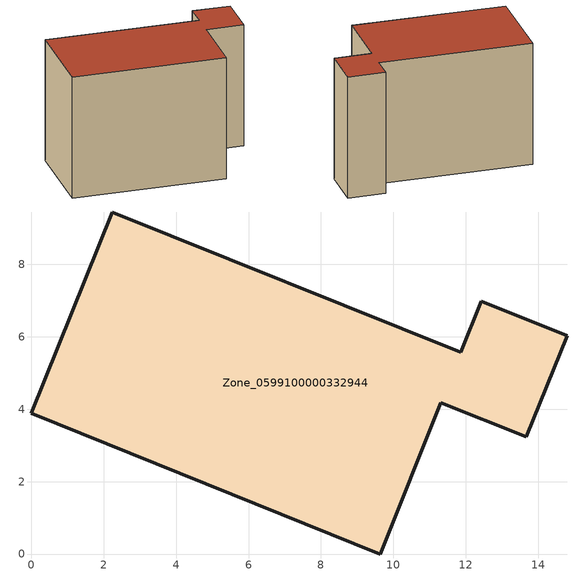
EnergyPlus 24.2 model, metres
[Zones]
Zone_0599100000332944
 floor ground (C_G): 12.43,6.98 14.8,6.03 13.67,3.24 11.31,4.18 9.63,0 0,3.89 2.23,9.45 11.86,5.57 z0
 wall outside (C_F): 2.23,9.45 0,3.89 9.63,0 11.31,4.18 13.67,3.24 14.8,6.03 12.43,6.98 11.86,5.57 2.23,9.45 z0:8.61
 roof outside (C_R): 11.86,5.57 2.23,9.45 0,3.89 9.63,0 11.31,4.18 13.67,3.24 14.8,6.03 12.43,6.98 z8.61
[BUILDING]
Pand.0599100000332944: North Axis=0; Terrain=City; Loads Convergence Tolerance Value=0.04; Temperature Convergence Tolerance Value=0.4; Solar Distribution=FullExterior; Maximum Number of Warmup Days=25; Minimum Number of Warmup Days=1
[Site:Location]
Rotterdam.The.Hague.AP_ZH_NLD Design_Conditions: Latitude=51.96; Longitude=4.45; Time Zone=1; Elevation=-4.5
[SITE:GROUNDTEMPERATURE:BUILDINGSURFACE]
18, 18, 18, 18, 18, 18, 18, 18, 18, 18, 18, 18
[MATERIAL] Thermal Absorptance=0.9; Solar Absorptance=0.7; Visible Absorptance=0.7
Name | Roughness | Thickness | Conductivity | Density | Specific Heat
G.TI.1975-1991 | MediumSmooth | 0.15 | 0.288461 | 540 | 1210
F.TI.1975-1991 | Rough | 0.3 | 0.230769 | 1920 | 840
R.TI.1975-1991 | MediumRough | 0.2 | 0.153846 | 1500 | 1000
[CONSTRUCTION]
C_G: G.TI.1975-1991
C_F: F.TI.1975-1991
C_R: R.TI.1975-1991
[ZONE]
Zone_0599100000332944: Type=1; Multiplier=1; Ceiling Height=Autocalculate; Volume=Autocalculate; Floor Area=autocalculate; Part of Total Floor Area=Yes
[ZONEINFILTRATION:DESIGNFLOWRATE]
Infil_Zone_0599100000332944: Zone or ZoneList or Space or SpaceList=Zone_0599100000332944; Schedule=AlwaysOn; Design Flow Rate Calculation Method=Flow/Area; Flow Rate per Floor Area=0.003; Constant Term Coefficient=1; Temperature Term Coefficient=0; Velocity Term Coefficient=0; Velocity Squared Term Coefficient=0
[HVACTEMPLATE:ZONE:IDEALLOADSAIRSYSTEM]
Zone_0599100000332944: Maximum Heating Supply Air Temperature=50; Minimum Cooling Supply Air Temperature=13; Maximum Heating Supply Air Humidity Ratio=0.0156; Minimum Cooling Supply Air Humidity Ratio=0.0077; Heating Limit=NoLimit; Cooling Limit=NoLimit; Dehumidification Control Type=ConstantSensibleHeatRatio; Cooling Sensible Heat Ratio=0.7; Dehumidification Setpoint=60; Humidification Control Type=None; Humidification Setpoint=30; Outdoor Air Method=None; Outdoor Air Flow Rate per Person=0.00944; Outdoor Air Flow Rate per Zone Floor Area=0; Outdoor Air Flow Rate per Zone=0; Demand Controlled Ventilation Type=None; Outdoor Air Economizer Type=NoEconomizer; Heat Recovery Type=None; Sensible Heat Recovery Effectiveness=0.7; Latent Heat Recovery Effectiveness=0.65
[ZONECONTROL:THERMOSTAT]
ThermostatControl_Zone_0599100000332944: Zone or ZoneList=Zone_0599100000332944; Control Type Schedule=DualSetpointControlType; Control 1=Thermostat_Zone_0599100000332944; Temperature Difference Between Cutout And Setpoint=0
[THERMOSTATSETPOINT:DUALSETPOINT]
Thermostat_Zone_0599100000332944: Heating Setpoint Temperature Schedule=HeatingSetpoint_Zone_0599100000332944; Cooling Setpoint Temperature Schedule=CoolingSetpoint_Zone_0599100000332944
[SCHEDULE:COMPACT]
HeatingSetpoint_Zone_0599100000332944: Through: 12/31, For: AllDays, Until: 24:00, 21
CoolingSetpoint_Zone_0599100000332944: Through: 12/31, For: AllDays, Until: 24:00, 24
DualSetpointControlType: Through: 12/31, For: AllDays, Until: 24:00, 4
AlwaysOn: Through: 12/31, For: AllDays, Until: 24:00, 1
